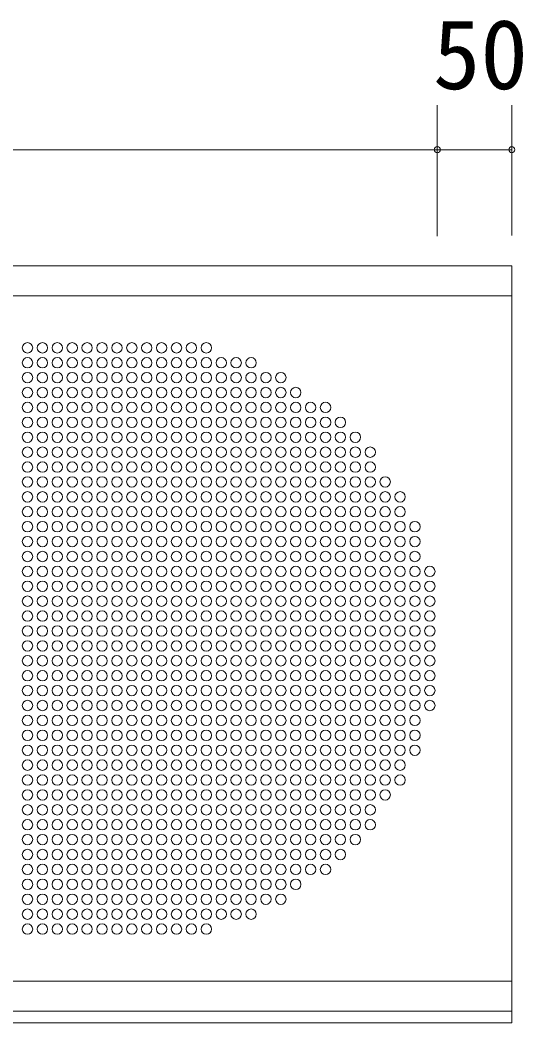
# Model space of a CAD drawing. Units: millimetres, scale not verified. Extents: x -2012 to 2012, y -1388 to 1388.
# Drawn here: x 1160 to 1497, y -828 to -155 of the extents above; entities that cross this region are included whole.
import ezdxf
from ezdxf.enums import TextEntityAlignment as Align

# ---------------------------------------------------------------- set-up
doc = ezdxf.new("R2010")
doc.units = ezdxf.units.MM
doc.header["$LTSCALE"] = 8
doc.header["$PDMODE"] = 32
doc.header["$PDSIZE"] = 4
doc.layers.add('0-0_(2m)ﾒッｼュﾊﾟﾈﾙ', color=7, linetype='Continuous', lineweight=9)
doc.layers.add('0-1_0', color=7, linetype='Continuous', lineweight=9)
doc.styles.add('ＭＳ ゴシック', font='')
doc.styles.get('ＭＳ ゴシック').set_extended_font_data('MS Gothic')

msp = doc.modelspace()

# ---------------------------------------------------------------- linework, layer by layer
at = {"layer": '0-0_(2m)ﾒッｼュﾊﾟﾈﾙ'}
for p, q in [((1489.598, -320.198), (-510.402, -320.198)), ((1489.598, -828.198), (1489.598, -320.198)), ((-510.402, -340.198), (1489.598, -340.198)), ((-510.402, -800.198), (1489.598, -800.198)), ((-510.402, -820.198), (1489.598, -820.198)), ((-510.402, -828.198), (1489.598, -828.198))]:
    msp.add_line(p, q, dxfattribs=at)
for centre in [(1164.598, -375.198), (1174.598, -375.198), (1184.598, -375.198), (1194.598, -375.198), (1204.598, -375.198), (1214.598, -375.198), (1224.598, -375.198), (1234.598, -375.198), (1244.598, -375.198), (1254.598, -375.198), (1264.598, -375.198), (1274.598, -375.198), (1284.598, -375.198), (1164.598, -385.198), (1174.598, -385.198), (1184.598, -385.198), (1194.598, -385.198), (1204.598, -385.198), (1214.598, -385.198), (1224.598, -385.198), (1234.598, -385.198), (1244.598, -385.198), (1254.598, -385.198), (1264.598, -385.198), (1274.598, -385.198), (1284.598, -385.198), (1294.598, -385.198), (1304.598, -385.198), (1314.598, -385.198), (1164.598, -395.198), (1174.598, -395.198), (1184.598, -395.198), (1194.598, -395.198), (1204.598, -395.198), (1214.598, -395.198), (1224.598, -395.198), (1234.598, -395.198), (1244.598, -395.198), (1254.598, -395.198), (1264.598, -395.198), (1274.598, -395.198), (1284.598, -395.198), (1294.598, -395.198), (1304.598, -395.198), (1314.598, -395.198), (1324.598, -395.198), (1334.598, -395.198), (1164.598, -405.198), (1174.598, -405.198), (1184.598, -405.198), (1194.598, -405.198), (1204.598, -405.198), (1214.598, -405.198), (1224.598, -405.198), (1234.598, -405.198), (1244.598, -405.198), (1254.598, -405.198), (1264.598, -405.198), (1274.598, -405.198), (1284.598, -405.198), (1294.598, -405.198), (1304.598, -405.198), (1314.598, -405.198), (1324.598, -405.198), (1334.598, -405.198), (1344.598, -405.198), (1164.598, -415.198), (1174.598, -415.198), (1184.598, -415.198), (1194.598, -415.198), (1204.598, -415.198), (1214.598, -415.198), (1224.598, -415.198), (1234.598, -415.198), (1244.598, -415.198), (1254.598, -415.198), (1264.598, -415.198), (1274.598, -415.198), (1284.598, -415.198), (1294.598, -415.198), (1304.598, -415.198), (1314.598, -415.198), (1324.598, -415.198), (1334.598, -415.198), (1344.598, -415.198), (1354.598, -415.198), (1364.598, -415.198), (1164.598, -425.198), (1174.598, -425.198), (1184.598, -425.198), (1194.598, -425.198), (1204.598, -425.198), (1214.598, -425.198), (1224.598, -425.198), (1234.598, -425.198), (1244.598, -425.198), (1254.598, -425.198), (1264.598, -425.198), (1274.598, -425.198), (1284.598, -425.198), (1294.598, -425.198), (1304.598, -425.198), (1314.598, -425.198), (1324.598, -425.198), (1334.598, -425.198), (1344.598, -425.198), (1354.598, -425.198), (1364.598, -425.198), (1374.598, -425.198), (1164.598, -435.198), (1174.598, -435.198), (1184.598, -435.198), (1194.598, -435.198), (1204.598, -435.198), (1214.598, -435.198), (1224.598, -435.198), (1234.598, -435.198), (1244.598, -435.198), (1254.598, -435.198), (1264.598, -435.198), (1274.598, -435.198), (1284.598, -435.198), (1294.598, -435.198), (1304.598, -435.198), (1314.598, -435.198), (1324.598, -435.198), (1334.598, -435.198), (1344.598, -435.198), (1354.598, -435.198), (1364.598, -435.198), (1374.598, -435.198), (1384.598, -435.198), (1164.598, -445.198), (1174.598, -445.198), (1184.598, -445.198), (1194.598, -445.198), (1204.598, -445.198), (1214.598, -445.198), (1224.598, -445.198), (1234.598, -445.198), (1244.598, -445.198), (1254.598, -445.198), (1264.598, -445.198), (1274.598, -445.198), (1284.598, -445.198), (1294.598, -445.198), (1304.598, -445.198), (1314.598, -445.198), (1324.598, -445.198), (1334.598, -445.198), (1344.598, -445.198), (1354.598, -445.198), (1364.598, -445.198), (1374.598, -445.198), (1384.598, -445.198), (1394.598, -445.198), (1164.598, -455.198), (1174.598, -455.198), (1184.598, -455.198), (1194.598, -455.198), (1204.598, -455.198), (1214.598, -455.198), (1224.598, -455.198), (1234.598, -455.198), (1244.598, -455.198), (1254.598, -455.198), (1264.598, -455.198), (1274.598, -455.198), (1284.598, -455.198), (1294.598, -455.198), (1304.598, -455.198), (1314.598, -455.198), (1324.598, -455.198), (1334.598, -455.198), (1344.598, -455.198), (1354.598, -455.198), (1364.598, -455.198), (1374.598, -455.198), (1384.598, -455.198), (1394.598, -455.198), (1164.598, -465.198), (1174.598, -465.198), (1184.598, -465.198), (1194.598, -465.198), (1204.598, -465.198), (1214.598, -465.198), (1224.598, -465.198), (1234.598, -465.198), (1244.598, -465.198), (1254.598, -465.198), (1264.598, -465.198), (1274.598, -465.198), (1284.598, -465.198), (1294.598, -465.198), (1304.598, -465.198), (1314.598, -465.198), (1324.598, -465.198), (1334.598, -465.198), (1344.598, -465.198), (1354.598, -465.198), (1364.598, -465.198), (1374.598, -465.198), (1384.598, -465.198), (1394.598, -465.198), (1404.598, -465.198), (1164.598, -475.198), (1174.598, -475.198), (1184.598, -475.198), (1194.598, -475.198), (1204.598, -475.198), (1214.598, -475.198), (1224.598, -475.198), (1234.598, -475.198), (1244.598, -475.198), (1254.598, -475.198), (1264.598, -475.198), (1274.598, -475.198), (1284.598, -475.198), (1294.598, -475.198), (1304.598, -475.198), (1314.598, -475.198), (1324.598, -475.198), (1334.598, -475.198), (1344.598, -475.198), (1354.598, -475.198), (1364.598, -475.198), (1374.598, -475.198), (1384.598, -475.198), (1394.598, -475.198), (1404.598, -475.198), (1414.598, -475.198), (1164.598, -485.198), (1174.598, -485.198), (1184.598, -485.198), (1194.598, -485.198), (1204.598, -485.198), (1214.598, -485.198), (1224.598, -485.198), (1234.598, -485.198), (1244.598, -485.198), (1254.598, -485.198), (1264.598, -485.198), (1274.598, -485.198), (1284.598, -485.198), (1294.598, -485.198), (1304.598, -485.198), (1314.598, -485.198), (1324.598, -485.198), (1334.598, -485.198), (1344.598, -485.198), (1354.598, -485.198), (1364.598, -485.198), (1374.598, -485.198), (1384.598, -485.198), (1394.598, -485.198), (1404.598, -485.198), (1414.598, -485.198), (1164.598, -495.198), (1174.598, -495.198), (1184.598, -495.198), (1194.598, -495.198), (1204.598, -495.198), (1214.598, -495.198), (1224.598, -495.198), (1234.598, -495.198), (1244.598, -495.198), (1254.598, -495.198), (1264.598, -495.198), (1274.598, -495.198), (1284.598, -495.198), (1294.598, -495.198), (1304.598, -495.198), (1314.598, -495.198), (1324.598, -495.198), (1334.598, -495.198), (1344.598, -495.198), (1354.598, -495.198), (1364.598, -495.198), (1374.598, -495.198), (1384.598, -495.198), (1394.598, -495.198), (1404.598, -495.198), (1414.598, -495.198), (1424.598, -495.198), (1164.598, -505.198), (1174.598, -505.198), (1184.598, -505.198), (1194.598, -505.198), (1204.598, -505.198), (1214.598, -505.198), (1224.598, -505.198), (1234.598, -505.198), (1244.598, -505.198), (1254.598, -505.198), (1264.598, -505.198), (1274.598, -505.198), (1284.598, -505.198), (1294.598, -505.198), (1304.598, -505.198), (1314.598, -505.198), (1324.598, -505.198), (1334.598, -505.198), (1344.598, -505.198), (1354.598, -505.198), (1364.598, -505.198), (1374.598, -505.198), (1384.598, -505.198), (1394.598, -505.198), (1404.598, -505.198), (1414.598, -505.198), (1424.598, -505.198), (1164.598, -515.198), (1174.598, -515.198), (1184.598, -515.198), (1194.598, -515.198), (1204.598, -515.198), (1214.598, -515.198), (1224.598, -515.198), (1234.598, -515.198), (1244.598, -515.198), (1254.598, -515.198), (1264.598, -515.198), (1274.598, -515.198), (1284.598, -515.198), (1294.598, -515.198), (1304.598, -515.198), (1314.598, -515.198), (1324.598, -515.198), (1334.598, -515.198), (1344.598, -515.198), (1354.598, -515.198), (1364.598, -515.198), (1374.598, -515.198), (1384.598, -515.198), (1394.598, -515.198), (1404.598, -515.198), (1414.598, -515.198), (1424.598, -515.198), (1164.598, -525.198), (1174.598, -525.198), (1184.598, -525.198), (1194.598, -525.198), (1204.598, -525.198), (1214.598, -525.198), (1224.598, -525.198), (1234.598, -525.198), (1244.598, -525.198), (1254.598, -525.198), (1264.598, -525.198), (1274.598, -525.198), (1284.598, -525.198), (1294.598, -525.198), (1304.598, -525.198), (1314.598, -525.198), (1324.598, -525.198), (1334.598, -525.198), (1344.598, -525.198), (1354.598, -525.198), (1364.598, -525.198), (1374.598, -525.198), (1384.598, -525.198), (1394.598, -525.198), (1404.598, -525.198), (1414.598, -525.198), (1424.598, -525.198), (1434.598, -525.198), (1164.598, -535.198), (1174.598, -535.198), (1184.598, -535.198), (1194.598, -535.198), (1204.598, -535.198), (1214.598, -535.198), (1224.598, -535.198), (1234.598, -535.198), (1244.598, -535.198), (1254.598, -535.198), (1264.598, -535.198), (1274.598, -535.198), (1284.598, -535.198), (1294.598, -535.198), (1304.598, -535.198), (1314.598, -535.198), (1324.598, -535.198), (1334.598, -535.198), (1344.598, -535.198), (1354.598, -535.198), (1364.598, -535.198), (1374.598, -535.198), (1384.598, -535.198), (1394.598, -535.198), (1404.598, -535.198), (1414.598, -535.198), (1424.598, -535.198), (1434.598, -535.198), (1164.598, -545.198), (1174.598, -545.198), (1184.598, -545.198), (1194.598, -545.198), (1204.598, -545.198), (1214.598, -545.198), (1224.598, -545.198), (1234.598, -545.198), (1244.598, -545.198), (1254.598, -545.198), (1264.598, -545.198), (1274.598, -545.198), (1284.598, -545.198), (1294.598, -545.198), (1304.598, -545.198), (1314.598, -545.198), (1324.598, -545.198), (1334.598, -545.198), (1344.598, -545.198), (1354.598, -545.198), (1364.598, -545.198), (1374.598, -545.198), (1384.598, -545.198), (1394.598, -545.198), (1404.598, -545.198), (1414.598, -545.198), (1424.598, -545.198), (1434.598, -545.198), (1164.598, -555.198), (1174.598, -555.198), (1184.598, -555.198), (1194.598, -555.198), (1204.598, -555.198), (1214.598, -555.198), (1224.598, -555.198), (1234.598, -555.198), (1244.598, -555.198), (1254.598, -555.198), (1264.598, -555.198), (1274.598, -555.198), (1284.598, -555.198), (1294.598, -555.198), (1304.598, -555.198), (1314.598, -555.198), (1324.598, -555.198), (1334.598, -555.198), (1344.598, -555.198), (1354.598, -555.198), (1364.598, -555.198), (1374.598, -555.198), (1384.598, -555.198), (1394.598, -555.198), (1404.598, -555.198), (1414.598, -555.198), (1424.598, -555.198), (1434.598, -555.198), (1164.598, -565.198), (1174.598, -565.198), (1184.598, -565.198), (1194.598, -565.198), (1204.598, -565.198), (1214.598, -565.198), (1224.598, -565.198), (1234.598, -565.198), (1244.598, -565.198), (1254.598, -565.198), (1264.598, -565.198), (1274.598, -565.198), (1284.598, -565.198), (1294.598, -565.198), (1304.598, -565.198), (1314.598, -565.198), (1324.598, -565.198), (1334.598, -565.198), (1344.598, -565.198), (1354.598, -565.198), (1364.598, -565.198), (1374.598, -565.198), (1384.598, -565.198), (1394.598, -565.198), (1404.598, -565.198), (1414.598, -565.198), (1424.598, -565.198), (1434.598, -565.198), (1164.598, -575.198), (1174.598, -575.198), (1184.598, -575.198), (1194.598, -575.198), (1204.598, -575.198), (1214.598, -575.198), (1224.598, -575.198), (1234.598, -575.198), (1244.598, -575.198), (1254.598, -575.198), (1264.598, -575.198), (1274.598, -575.198), (1284.598, -575.198), (1294.598, -575.198), (1304.598, -575.198), (1314.598, -575.198), (1324.598, -575.198), (1334.598, -575.198), (1344.598, -575.198), (1354.598, -575.198), (1364.598, -575.198), (1374.598, -575.198), (1384.598, -575.198), (1394.598, -575.198), (1404.598, -575.198), (1414.598, -575.198), (1424.598, -575.198), (1434.598, -575.198), (1164.598, -585.198), (1174.598, -585.198), (1184.598, -585.198), (1194.598, -585.198), (1204.598, -585.198), (1214.598, -585.198), (1224.598, -585.198), (1234.598, -585.198), (1244.598, -585.198), (1254.598, -585.198), (1264.598, -585.198), (1274.598, -585.198), (1284.598, -585.198), (1294.598, -585.198), (1304.598, -585.198), (1314.598, -585.198), (1324.598, -585.198), (1334.598, -585.198), (1344.598, -585.198), (1354.598, -585.198), (1364.598, -585.198), (1374.598, -585.198), (1384.598, -585.198), (1394.598, -585.198), (1404.598, -585.198), (1414.598, -585.198), (1424.598, -585.198), (1434.598, -585.198), (1164.598, -595.198), (1174.598, -595.198), (1184.598, -595.198), (1194.598, -595.198), (1204.598, -595.198), (1214.598, -595.198), (1224.598, -595.198), (1234.598, -595.198), (1244.598, -595.198), (1254.598, -595.198), (1264.598, -595.198), (1274.598, -595.198), (1284.598, -595.198), (1294.598, -595.198), (1304.598, -595.198), (1314.598, -595.198), (1324.598, -595.198), (1334.598, -595.198), (1344.598, -595.198), (1354.598, -595.198), (1364.598, -595.198), (1374.598, -595.198), (1384.598, -595.198), (1394.598, -595.198), (1404.598, -595.198), (1414.598, -595.198), (1424.598, -595.198), (1434.598, -595.198), (1164.598, -605.198), (1174.598, -605.198), (1184.598, -605.198), (1194.598, -605.198), (1204.598, -605.198), (1214.598, -605.198), (1224.598, -605.198), (1234.598, -605.198), (1244.598, -605.198), (1254.598, -605.198), (1264.598, -605.198), (1274.598, -605.198), (1284.598, -605.198), (1294.598, -605.198), (1304.598, -605.198), (1314.598, -605.198), (1324.598, -605.198), (1334.598, -605.198), (1344.598, -605.198), (1354.598, -605.198), (1364.598, -605.198), (1374.598, -605.198), (1384.598, -605.198), (1394.598, -605.198), (1404.598, -605.198), (1414.598, -605.198), (1424.598, -605.198), (1434.598, -605.198), (1164.598, -615.198), (1174.598, -615.198), (1184.598, -615.198), (1194.598, -615.198), (1204.598, -615.198), (1214.598, -615.198), (1224.598, -615.198), (1234.598, -615.198), (1244.598, -615.198), (1254.598, -615.198), (1264.598, -615.198), (1274.598, -615.198), (1284.598, -615.198), (1294.598, -615.198), (1304.598, -615.198), (1314.598, -615.198), (1324.598, -615.198), (1334.598, -615.198), (1344.598, -615.198), (1354.598, -615.198), (1364.598, -615.198), (1374.598, -615.198), (1384.598, -615.198), (1394.598, -615.198), (1404.598, -615.198), (1414.598, -615.198), (1424.598, -615.198), (1434.598, -615.198), (1164.598, -625.198), (1174.598, -625.198), (1184.598, -625.198), (1194.598, -625.198), (1204.598, -625.198), (1214.598, -625.198), (1224.598, -625.198), (1234.598, -625.198), (1244.598, -625.198), (1254.598, -625.198), (1264.598, -625.198), (1274.598, -625.198), (1284.598, -625.198), (1294.598, -625.198), (1304.598, -625.198), (1314.598, -625.198), (1324.598, -625.198), (1334.598, -625.198), (1344.598, -625.198), (1354.598, -625.198), (1364.598, -625.198), (1374.598, -625.198), (1384.598, -625.198), (1394.598, -625.198), (1404.598, -625.198), (1414.598, -625.198), (1424.598, -625.198), (1164.598, -635.198), (1174.598, -635.198), (1184.598, -635.198), (1194.598, -635.198), (1204.598, -635.198), (1214.598, -635.198), (1224.598, -635.198), (1234.598, -635.198), (1244.598, -635.198), (1254.598, -635.198), (1264.598, -635.198), (1274.598, -635.198), (1284.598, -635.198), (1294.598, -635.198), (1304.598, -635.198), (1314.598, -635.198), (1324.598, -635.198), (1334.598, -635.198), (1344.598, -635.198), (1354.598, -635.198), (1364.598, -635.198), (1374.598, -635.198), (1384.598, -635.198), (1394.598, -635.198), (1404.598, -635.198), (1414.598, -635.198), (1424.598, -635.198), (1164.598, -645.198), (1174.598, -645.198), (1184.598, -645.198), (1194.598, -645.198), (1204.598, -645.198), (1214.598, -645.198), (1224.598, -645.198), (1234.598, -645.198), (1244.598, -645.198), (1254.598, -645.198), (1264.598, -645.198), (1274.598, -645.198), (1284.598, -645.198), (1294.598, -645.198), (1304.598, -645.198), (1314.598, -645.198), (1324.598, -645.198), (1334.598, -645.198), (1344.598, -645.198), (1354.598, -645.198), (1364.598, -645.198), (1374.598, -645.198), (1384.598, -645.198), (1394.598, -645.198), (1404.598, -645.198), (1414.598, -645.198), (1424.598, -645.198), (1164.598, -655.198), (1174.598, -655.198), (1184.598, -655.198), (1194.598, -655.198), (1204.598, -655.198), (1214.598, -655.198), (1224.598, -655.198), (1234.598, -655.198), (1244.598, -655.198), (1254.598, -655.198), (1264.598, -655.198), (1274.598, -655.198), (1284.598, -655.198), (1294.598, -655.198), (1304.598, -655.198), (1314.598, -655.198), (1324.598, -655.198), (1334.598, -655.198), (1344.598, -655.198), (1354.598, -655.198), (1364.598, -655.198), (1374.598, -655.198), (1384.598, -655.198), (1394.598, -655.198), (1404.598, -655.198), (1414.598, -655.198), (1164.598, -665.198), (1174.598, -665.198), (1184.598, -665.198), (1194.598, -665.198), (1204.598, -665.198), (1214.598, -665.198), (1224.598, -665.198), (1234.598, -665.198), (1244.598, -665.198), (1254.598, -665.198), (1264.598, -665.198), (1274.598, -665.198), (1284.598, -665.198), (1294.598, -665.198), (1304.598, -665.198), (1314.598, -665.198), (1324.598, -665.198), (1334.598, -665.198), (1344.598, -665.198), (1354.598, -665.198), (1364.598, -665.198), (1374.598, -665.198), (1384.598, -665.198), (1394.598, -665.198), (1404.598, -665.198), (1414.598, -665.198), (1164.598, -675.198), (1174.598, -675.198), (1184.598, -675.198), (1194.598, -675.198), (1204.598, -675.198), (1214.598, -675.198), (1224.598, -675.198), (1234.598, -675.198), (1244.598, -675.198), (1254.598, -675.198), (1264.598, -675.198), (1274.598, -675.198), (1284.598, -675.198), (1294.598, -675.198), (1304.598, -675.198), (1314.598, -675.198), (1324.598, -675.198), (1334.598, -675.198), (1344.598, -675.198), (1354.598, -675.198), (1364.598, -675.198), (1374.598, -675.198), (1384.598, -675.198), (1394.598, -675.198), (1404.598, -675.198), (1164.598, -685.198), (1174.598, -685.198), (1184.598, -685.198), (1194.598, -685.198), (1204.598, -685.198), (1214.598, -685.198), (1224.598, -685.198), (1234.598, -685.198), (1244.598, -685.198), (1254.598, -685.198), (1264.598, -685.198), (1274.598, -685.198), (1284.598, -685.198), (1294.598, -685.198), (1304.598, -685.198), (1314.598, -685.198), (1324.598, -685.198), (1334.598, -685.198), (1344.598, -685.198), (1354.598, -685.198), (1364.598, -685.198), (1374.598, -685.198), (1384.598, -685.198), (1394.598, -685.198), (1164.598, -695.198), (1174.598, -695.198), (1184.598, -695.198), (1194.598, -695.198), (1204.598, -695.198), (1214.598, -695.198), (1224.598, -695.198), (1234.598, -695.198), (1244.598, -695.198), (1254.598, -695.198), (1264.598, -695.198), (1274.598, -695.198), (1284.598, -695.198), (1294.598, -695.198), (1304.598, -695.198), (1314.598, -695.198), (1324.598, -695.198), (1334.598, -695.198), (1344.598, -695.198), (1354.598, -695.198), (1364.598, -695.198), (1374.598, -695.198), (1384.598, -695.198), (1394.598, -695.198), (1164.598, -705.198), (1174.598, -705.198), (1184.598, -705.198), (1194.598, -705.198), (1204.598, -705.198), (1214.598, -705.198), (1224.598, -705.198), (1234.598, -705.198), (1244.598, -705.198), (1254.598, -705.198), (1264.598, -705.198), (1274.598, -705.198), (1284.598, -705.198), (1294.598, -705.198), (1304.598, -705.198), (1314.598, -705.198), (1324.598, -705.198), (1334.598, -705.198), (1344.598, -705.198), (1354.598, -705.198), (1364.598, -705.198), (1374.598, -705.198), (1384.598, -705.198), (1164.598, -715.198), (1174.598, -715.198), (1184.598, -715.198), (1194.598, -715.198), (1204.598, -715.198), (1214.598, -715.198), (1224.598, -715.198), (1234.598, -715.198), (1244.598, -715.198), (1254.598, -715.198), (1264.598, -715.198), (1274.598, -715.198), (1284.598, -715.198), (1294.598, -715.198), (1304.598, -715.198), (1314.598, -715.198), (1324.598, -715.198), (1334.598, -715.198), (1344.598, -715.198), (1354.598, -715.198), (1364.598, -715.198), (1374.598, -715.198), (1164.598, -725.198), (1174.598, -725.198), (1184.598, -725.198), (1194.598, -725.198), (1204.598, -725.198), (1214.598, -725.198), (1224.598, -725.198), (1234.598, -725.198), (1244.598, -725.198), (1254.598, -725.198), (1264.598, -725.198), (1274.598, -725.198), (1284.598, -725.198), (1294.598, -725.198), (1304.598, -725.198), (1314.598, -725.198), (1324.598, -725.198), (1334.598, -725.198), (1344.598, -725.198), (1354.598, -725.198), (1364.598, -725.198), (1164.598, -735.198), (1174.598, -735.198), (1184.598, -735.198), (1194.598, -735.198), (1204.598, -735.198), (1214.598, -735.198), (1224.598, -735.198), (1234.598, -735.198), (1244.598, -735.198), (1254.598, -735.198), (1264.598, -735.198), (1274.598, -735.198), (1284.598, -735.198), (1294.598, -735.198), (1304.598, -735.198), (1314.598, -735.198), (1324.598, -735.198), (1334.598, -735.198), (1344.598, -735.198), (1164.598, -745.198), (1174.598, -745.198), (1184.598, -745.198), (1194.598, -745.198), (1204.598, -745.198), (1214.598, -745.198), (1224.598, -745.198), (1234.598, -745.198), (1244.598, -745.198), (1254.598, -745.198), (1264.598, -745.198), (1274.598, -745.198), (1284.598, -745.198), (1294.598, -745.198), (1304.598, -745.198), (1314.598, -745.198), (1324.598, -745.198), (1334.598, -745.198), (1164.598, -755.198), (1174.598, -755.198), (1184.598, -755.198), (1194.598, -755.198), (1204.598, -755.198), (1214.598, -755.198), (1224.598, -755.198), (1234.598, -755.198), (1244.598, -755.198), (1254.598, -755.198), (1264.598, -755.198), (1274.598, -755.198), (1284.598, -755.198), (1294.598, -755.198), (1304.598, -755.198), (1314.598, -755.198), (1164.598, -765.198), (1174.598, -765.198), (1184.598, -765.198), (1194.598, -765.198), (1204.598, -765.198), (1214.598, -765.198), (1224.598, -765.198), (1234.598, -765.198), (1244.598, -765.198), (1254.598, -765.198), (1264.598, -765.198), (1274.598, -765.198), (1284.598, -765.198)]:
    msp.add_circle(centre, 3.5, dxfattribs=at)
at = {"layer": '0-1_0'}
for p, q in [((1439.598, -300.198), (1439.598, -212.277)), ((1439.598, -299.922), (1439.598, -212.277)), ((1489.598, -299.922), (1489.598, -212.277)), ((1439.598, -242.277), (-460.402, -242.277)), ((-410.402, -242.277), (1389.598, -242.277)), ((1389.598, -242.277), (1339.598, -242.277))]:
    msp.add_line(p, q, dxfattribs=at)
msp.add_lwpolyline([(1439.598, -242.277), (1489.598, -242.277), (1439.598, -242.277)], dxfattribs=at)
for p in [(1439.598, -242.277), (1489.598, -242.277)]:
    msp.add_point(p, dxfattribs=at)

# ---------------------------------------------------------------- texts
at = {"layer": '0-1_0', "color": 2, "style": 'ＭＳ ゴシック'}
msp.add_text('50', height=46.92, dxfattribs=at).set_placement((1436.618, -215.679), align=Align.BOTTOM_LEFT)

doc.saveas('drawing.dxf')
